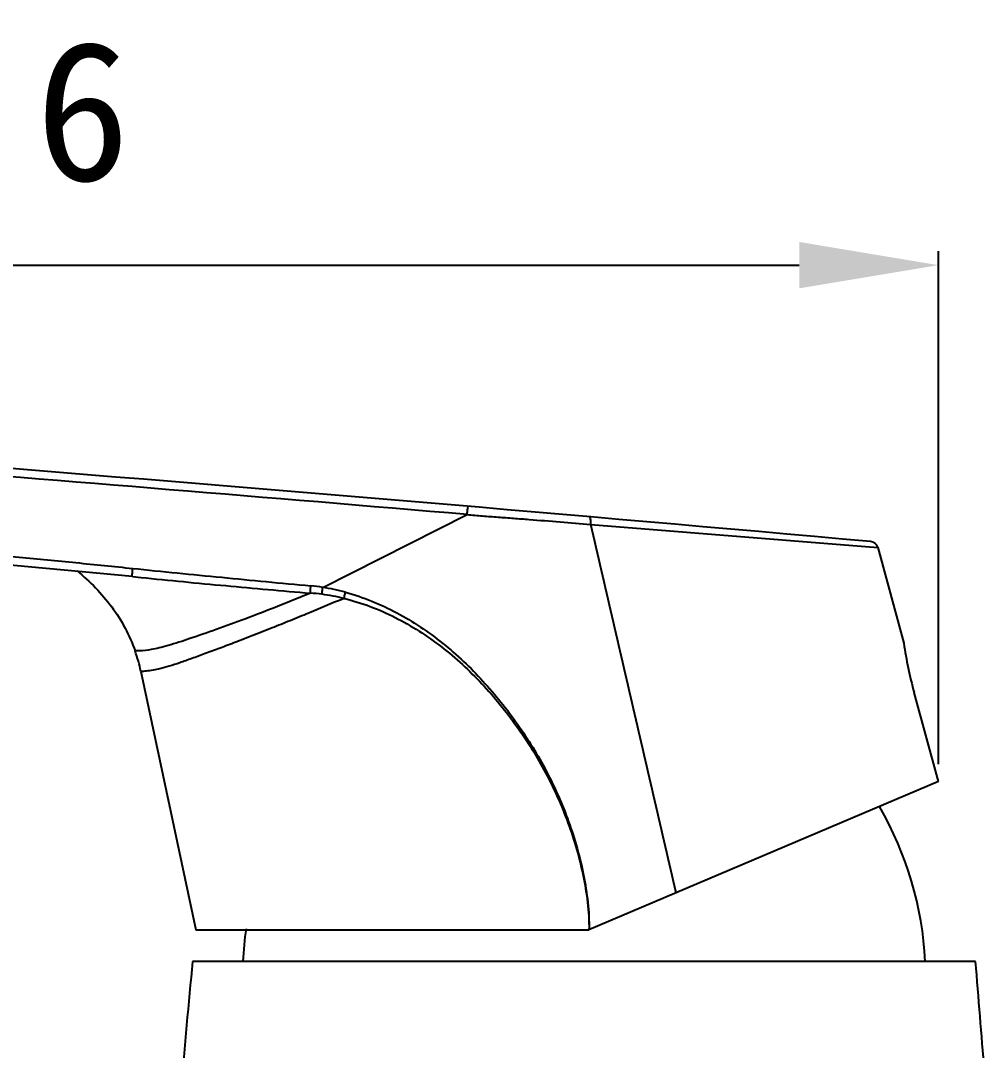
# Model space of a CAD drawing. Header units: millimetres. Extents: x 3553 to 4035, y 25961 to 26175.
# Drawn here: x 3628.2 to 3687, y 26100.3 to 26163.2 of the extents above; entities that cross this region are included whole.
import ezdxf

# ---------------------------------------------------------------- set-up
doc = ezdxf.new("R2010")
doc.units = ezdxf.units.MM
doc.styles.get("Standard").update_dxf_attribs({"font": ''})
doc.styles.get('Standard').set_extended_font_data('SimSun')
doc.dimstyles.new('副本 ISO-25-2bei', dxfattribs={"dimscale": 1.7, "dimtxt": 5, "dimasz": 5, "dimexe": 0.5, "dimexo": 0.625, "dimgap": 2, "dimtad": 1, "dimlfac": 0.0393, "dimdsep": 46, "dimtxsty": 'Standard', "dimcen": 2.5, "dimclrd": 1, "dimclre": 1, "dimclrt": 3, "dimadec": 0, "dimazin": 0, "dimtfac": 1, "dimtmove": 0, "dimatfit": 3, "dimfxl": 0, "dimarcsym": 0})

# ---------------------------------------------------------------- blocks, each defined once
blk = doc.blocks.new('*D15')
at = {"color": 1, "lineweight": -2, "transparency": 16777216}
for p, q in [((3556.58, 26137.947), (3556.58, 26149.089)), ((3684.198, 26117.779), (3684.198, 26149.089)), ((3565.08, 26148.239), (3675.698, 26148.239))]:
    blk.add_line(p, q, dxfattribs=at)
at = {"color": 1, "transparency": 16777216}
for points in [[(3565.08, 26149.656), (3565.08, 26146.823), (3556.58, 26148.239)], [(3675.698, 26149.656), (3675.698, 26146.823), (3684.198, 26148.239)]]:
    blk.add_solid(points, dxfattribs=at)
at = {"layer": 'Defpoints', "color": 0, "transparency": 16777216}
for p in [(3684.198, 26148.239), (3556.58, 26136.885), (3684.198, 26116.716)]:
    blk.add_point(p, dxfattribs=at)
at = {"color": 3, "transparency": 16777216, "insert": (3620.389, 26157.589), "char_height": 8.5, "attachment_point": 5}
blk.add_mtext('127.6', dxfattribs=at)

msp = doc.modelspace()

# ---------------------------------------------------------------- linework, layer by layer
at = {"color": 7, "linetype": 'Continuous'}
for p, q in [((3646.614, 26128.571), (3655.42, 26133.015)), ((3662.971, 26132.419), (3680.493, 26131.001)), ((3680.493, 26131.001), (3682.087, 26125.16)), ((3634.997, 26129.231), (3635.519, 26129.177)), ((3635.511, 26123.435), (3638.864, 26107.66)), ((3684.198, 26116.716), (3682.711, 26122.16)), ((3684.198, 26116.716), (3662.864, 26107.66)), ((3638.864, 26107.66), (3662.864, 26107.66))]:
    msp.add_line(p, q, dxfattribs=at)
msp.add_lwpolyline([(3634.996, 26129.231), (3617.19, 26130.873), (3598.505, 26132.38), (3579.443, 26133.727)], dxfattribs=at)
for centre, radius, start, end in [((3176.476, 20512.116), 5641.77, 84.879011, 85.992817), ((3177.559, 20526.662), 5626.682, 85.128127, 85.871034), ((3680.011, 26130.869), 0.5, 15.26612, 84.87886), ((3644.711, 26116.527), 12.193, 81.02048, 84.48901), ((3644.612, 26115.792), 12.935, 74.80111, 81.09423), ((3644.997, 26116.018), 12.23, 82.6332, 85.95479), ((3644.92, 26115.473), 12.78, 76.45053, 82.60748), ((3625.651, 26121.339), 10.08, 12.00237, 19.41369), ((3706.177, 26128.603), 24.334, 188.13387, 195.35329)]:
    msp.add_arc(centre, radius, start, end, dxfattribs=at)
for points, knots in [([(3579.437, 26134.226), (3580.596, 26134.16), (3582.916, 26134.029), (3586.395, 26133.821), (3589.871, 26133.568), (3594.503, 26133.202), (3600.293, 26132.734), (3607.241, 26132.178), (3613.031, 26131.714), (3617.662, 26131.335), (3621.134, 26131.041), (3624.606, 26130.736), (3628.077, 26130.419), (3631.546, 26130.085), (3633.857, 26129.848), (3635.013, 26129.728)], [0, 0, 0, 0, 0.0625, 0.124999, 0.187499, 0.249999, 0.374999, 0.499999, 0.624999, 0.687499, 0.749999, 0.812499, 0.874999, 0.9375, 1, 1, 1, 1]), ([(3655.42, 26133.015), (3655.426, 26133.079), (3655.435, 26133.172), (3655.449, 26133.29), (3655.46, 26133.365), (3655.47, 26133.425), (3655.48, 26133.473), (3655.487, 26133.497), (3655.494, 26133.514), (3655.498, 26133.514)], [0, 0, 0, 0, 0.379557, 0.55142, 0.702149, 0.826103, 0.918792, 0.976717, 1, 1, 1, 1]), ([(3655.42, 26133.015), (3655.736, 26132.989), (3656.367, 26132.934), (3657.316, 26132.862), (3658.265, 26132.793), (3659.528, 26132.695), (3661.096, 26132.57), (3662.348, 26132.469), (3662.971, 26132.419)], [0, 0, 0, 0, 0.125461, 0.251039, 0.376785, 0.502463, 0.752709, 1, 1, 1, 1]), ([(3662.97, 26132.42), (3662.974, 26132.478), (3662.977, 26132.586), (3662.969, 26132.713), (3662.953, 26132.796), (3662.938, 26132.843), (3662.917, 26132.877), (3662.899, 26132.878)], [0, 0, 0, 0, 0.367987, 0.677436, 0.797741, 0.891117, 1, 1, 1, 1]), ([(3668.195, 26109.923), (3667.761, 26111.797), (3666.889, 26115.544), (3665.582, 26121.167), (3664.277, 26126.792), (3663.405, 26130.543), (3662.971, 26132.419)], [0, 0, 0, 0, 0.24983, 0.49977, 0.749827, 1, 1, 1, 1]), ([(3634.996, 26129.231), (3634.992, 26129.232), (3634.989, 26129.249), (3634.986, 26129.274), (3634.985, 26129.322), (3634.987, 26129.382), (3634.99, 26129.456), (3634.998, 26129.573), (3635.006, 26129.665), (3635.013, 26129.728)], [0, 0, 0, 0, 0.022837, 0.080191, 0.172387, 0.295993, 0.446622, 0.618715, 1, 1, 1, 1]), ([(3635.013, 26129.728), (3636.823, 26129.541), (3640.446, 26129.183), (3644.07, 26128.836), (3645.882, 26128.664)], [0, 0, 0, 0, 0.5, 1, 1, 1, 1]), ([(3631.616, 26129.572), (3632.013, 26129.254), (3632.769, 26128.568), (3633.76, 26127.399), (3634.576, 26126.104), (3634.989, 26125.169), (3635.158, 26124.689)], [0, 0, 0, 0, 0.250052, 0.500064, 0.750079, 1, 1, 1, 1]), ([(3635.519, 26129.177), (3637.241, 26129.001), (3640.687, 26128.67), (3644.135, 26128.365), (3645.859, 26128.217)], [0, 0, 0, 0, 0.499977, 1, 1, 1, 1]), ([(3645.859, 26128.217), (3645.856, 26128.279), (3645.863, 26128.428), (3645.874, 26128.576), (3645.882, 26128.664)], [0, 0, 0, 0, 0.410559, 1, 1, 1, 1]), ([(3646.565, 26128.147), (3646.567, 26128.207), (3646.582, 26128.349), (3646.602, 26128.49), (3646.614, 26128.571)], [0, 0, 0, 0, 0.423882, 1, 1, 1, 1]), ([(3645.859, 26128.217), (3645.189, 26127.947), (3643.876, 26127.414), (3641.96, 26126.663), (3640.173, 26126.016), (3638.594, 26125.468), (3637.433, 26125.09), (3636.644, 26124.874), (3636.068, 26124.747), (3635.578, 26124.691), (3635.249, 26124.687), (3635.158, 26124.689)], [0, 0, 0, 0, 0.191758, 0.375834, 0.546015, 0.695837, 0.819248, 0.869732, 0.912778, 0.975723, 1, 1, 1, 1]), ([(3647.914, 26127.897), (3647.146, 26127.58), (3646.004, 26127.104), (3644.495, 26126.482), (3643.063, 26125.905), (3641.682, 26125.365), (3640.365, 26124.867), (3639.469, 26124.534), (3638.65, 26124.234), (3637.913, 26123.973), (3637.262, 26123.764), (3636.582, 26123.579), (3636.006, 26123.471), (3635.618, 26123.44), (3635.511, 26123.435)], [0, 0, 0, 0, 0.188828, 0.280868, 0.370432, 0.539447, 0.61749, 0.690091, 0.756361, 0.815654, 0.867498, 0.911602, 0.97555, 1, 1, 1, 1]), ([(3647.914, 26127.897), (3647.925, 26127.954), (3647.952, 26128.08), (3647.984, 26128.205), (3648.003, 26128.274)], [0, 0, 0, 0, 0.444217, 1, 1, 1, 1]), ([(3647.915, 26127.897), (3648.456, 26127.767), (3649.522, 26127.437), (3651.562, 26126.534), (3653.917, 26125.012), (3656.387, 26122.739), (3658.155, 26120.572), (3659.395, 26118.715), (3660.513, 26116.782), (3661.428, 26114.737), (3662.123, 26112.614), (3662.529, 26110.988), (3662.807, 26109.336), (3662.878, 26108.218), (3662.864, 26107.66)], [0, 0, 0, 0, 0.062373, 0.1248, 0.249626, 0.37458, 0.499607, 0.562169, 0.624731, 0.749785, 0.812345, 0.874884, 0.937456, 1, 1, 1, 1]), ([(3648.003, 26128.274), (3649.087, 26127.98), (3651.185, 26127.118), (3653.994, 26125.227), (3656.453, 26122.902), (3658.211, 26120.699), (3659.445, 26118.818), (3660.559, 26116.863), (3661.471, 26114.799), (3662.158, 26112.656), (3662.555, 26111.016), (3662.821, 26109.349), (3662.884, 26108.222), (3662.864, 26107.66)], [0, 0, 0, 0, 0.124857, 0.249788, 0.374772, 0.499788, 0.562337, 0.624881, 0.749891, 0.812427, 0.874941, 0.937485, 1, 1, 1, 1])]:
    msp.add_open_spline(points, degree=3, knots=knots, dxfattribs=at)
for points in [[(3683.392, 26105.744), (3683.229, 26109.074), (3682.27, 26112.312), (3680.6, 26115.189)], [(3641.93, 26107.739), (3641.834, 26107.077), (3641.768, 26106.412), (3641.736, 26105.744)], [(3638.667, 26105.744), (3638.412, 26103.144), (3638.178, 26100.542), (3637.966, 26097.939)], [(3686.462, 26105.744), (3686.462, 26105.744), (3638.667, 26105.744), (3638.667, 26105.744)], [(3687.006, 26099.045), (3686.838, 26101.278), (3686.656, 26103.512), (3686.462, 26105.744)]]:
    msp.add_open_spline(points, degree=3)
msp.add_open_spline([(3662.574, 26105.744), (3662.574, 26105.749), (3662.57, 26105.754), (3662.564, 26105.754), (3662.564, 26105.754), (3662.559, 26105.754), (3662.553, 26105.749), (3662.553, 26105.744), (3662.553, 26105.744), (3662.553, 26105.738), (3662.559, 26105.734), (3662.564, 26105.734), (3662.564, 26105.734), (3662.57, 26105.734), (3662.574, 26105.738), (3662.574, 26105.744)], degree=3, knots=[0, 0, 0, 0, 0.25, 0.25, 0.25, 0.25, 0.5, 0.5, 0.5, 0.5, 0.75, 0.75, 0.75, 0.75, 1, 1, 1, 1])

# ---------------------------------------------------------------- dimensions: what is measured, and where the dimension line sits
dim = msp.add_linear_dim(base=(3684.198, 26148.239), p1=(3556.58, 26136.885), p2=(3684.198, 26116.716), dimstyle='副本 ISO-25-2bei', override={"dimgap": 3, "dimdec": 1, "dimlfac": 1})
dim.commit()
dim.dimension.update_dxf_attribs({"geometry": '*D15', "text_midpoint": (3620.389, 26157.589)})

doc.saveas('drawing.dxf')
